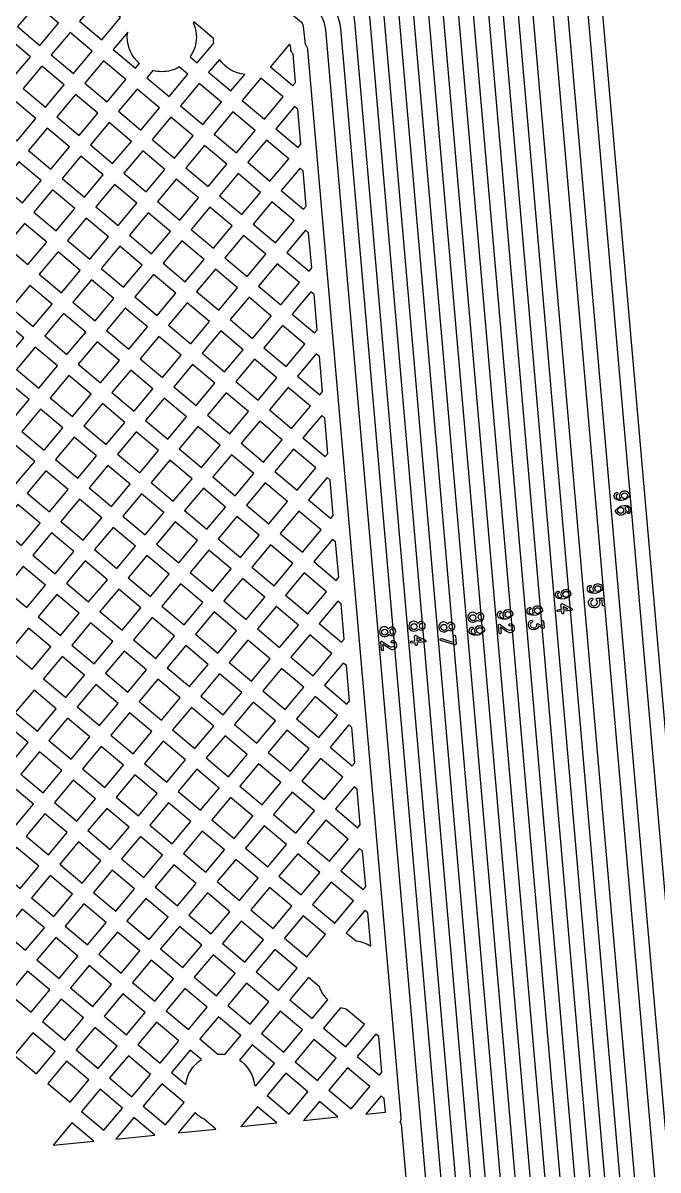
# Model space of a CAD drawing. Extents: x 592 to 965, y 89 to 353.
# Drawn here: x 670.98 to 674.25, y 132.03 to 137.94 of the extents above; entities that cross this region are included whole.
import ezdxf

# ---------------------------------------------------------------- set-up
doc = ezdxf.new("R2010")
doc.units = 0
doc.layers.add('bak_bak_ttr1-bcq8120', color=8, linetype='Continuous')
doc.layers.add('biaozhu1', color=4, linetype='Continuous')

msp = doc.modelspace()

# ---------------------------------------------------------------- linework, layer by layer
at = {"layer": 'bak_bak_ttr1-bcq8120'}
for p, q in [((671.5163, 137.892), (671.4414, 137.8028)), ((672.099, 132.2558), (672.2844, 132.2743)), ((672.4209, 132.288), (672.5984, 132.3057)), ((671.4545, 132.1914), (671.656, 132.2115)), ((671.7768, 132.2236), (671.9702, 132.2429))]:
    msp.add_line(p, q, dxfattribs=at)
for points in [[(673.9996, 131.6772), (673.4184, 138.3529, 0.202802), (673.3463, 138.489), (673.2181, 138.5964, -0.199128), (673.0804, 138.8606), (672.2593, 148.2537, 0.017113), (672.2539, 148.4519, -0.039821), (672.2661, 149.1216, -0.099203), (672.9533, 151.4668, 0.100668), (675.8944, 161.397), (676.3737, 166.876, 0.152457), (673.0656, 182.0024, -0.019293), (673.0643, 182.0049, -0.026028), (672.8267, 182.4844, -0.006369), (672.6688, 182.9035, -0.010433), (672.6684, 182.9048), (672.568, 183.1892, -0.026059), (672.3852, 183.8632, -0.055622), (672.2339, 185.3461), (672.2339, 185.3648)], [(672.3101, 185.3463, 0.093108), (672.7399, 182.931, 0.006371), (672.8972, 182.5134, 0.026097), (673.1321, 182.0399, -0.019203), (673.1334, 182.0374), (673.2033, 181.9132, -0.151027), (676.4497, 166.8693), (675.9704, 161.3904, -0.100695), (673.0193, 151.4286, 0.099104), (672.342, 149.1142, 0.002642), (672.338, 149.0716, -0.010688), (672.3379, 149.0703, 0.037153), (672.33, 148.4566, -0.017231), (672.3355, 148.2518), (673.1563, 138.8673, 0.199163), (673.2671, 138.6549), (673.3997, 138.5435, -0.196143), (673.4943, 138.3596), (674.0755, 131.6839, -0.24441)], [(673.656, 130.3634, 0.134951), (673.7698, 130.4545, -0.010365), (673.7821, 130.4707), (673.9281, 130.6531, 0.117095), (674.0893, 130.9941, 0.092369), (674.1552, 131.6698), (673.566, 138.4172, 0.202571), (673.4816, 138.5768), (673.3631, 138.6739, -0.199679), (673.2388, 138.9119), (672.4141, 148.3471, -0.043095), (672.418, 149.1082, -0.099118), (673.0873, 151.3941, 0.100705), (676.0465, 161.3863), (676.5256, 166.8627, 0.151028), (673.2699, 181.9506, -0.064524), (672.6871, 183.3951, -0.009781), (672.6316, 183.6256, -0.062544), (672.3898, 185.0627, -0.010738), (672.3864, 185.3446, -0.008233), (672.3863, 185.3458)], [(672.9546, 130.255), (673.0528, 130.3501), (673.6636, 131.0781, 0.198766), (673.8471, 131.6605), (673.278, 138.2039, 0.197561), (673.1439, 138.4596), (673.0292, 138.5558, -0.198985), (672.9224, 138.7607), (672.1106, 148.0437, -0.035371), (672.0938, 149.0777), (672.1004, 149.1768, -0.099164), (672.7951, 151.5485, 0.10071), (675.7173, 161.4148), (676.1964, 166.8915, 0.151029), (672.9817, 181.7887, -0.014202), (672.8131, 182.1099, -0.026806), (672.8114, 182.1135, -0.016277), (672.4047, 183.1949, -0.021433), (672.4038, 183.1979, -0.018314), (672.4029, 183.2004), (672.3738, 183.2873, -0.003328), (672.3527, 183.3689, -0.071669), (672.0812, 185.3103, -0.010882), (672.0811, 185.3117)], [(674.3503, 131.4985), (673.7421, 138.4535, 0.199156), (673.6052, 138.716), (673.5239, 138.7841, -0.201314), (673.4113, 139.0028), (672.6035, 148.2382, -0.021495), (672.5786, 148.8009, -0.016298), (672.5937, 149.0771, -0.024188), (672.5944, 149.0818, -0.025234), (672.5945, 149.0869), (672.5959, 149.0983, -0.098851), (673.2448, 151.311, 0.01664), (674.0147, 152.8832, 0.083893), (676.2233, 161.368), (676.703, 166.85, 0.151001), (673.4248, 182.0378, -0.021769), (673.1937, 182.4945), (673.1757, 182.5346, -0.048528), (672.8165, 183.6156), (672.8021, 183.6769, -0.062745), (672.5676, 185.0748, -0.003103), (672.5656, 185.1533, -0.017165), (672.5656, 185.1566)], [(672.0064, 183.6863, 0.030112), (672.757, 181.6569, 0.023636), (672.7918, 181.5874), (673.0292, 181.1517), (673.2249, 180.755), (673.5994, 179.951, -0.050793), (673.6116, 179.9143, -0.099014), (676.0301, 169.061, -0.021041), (675.9333, 166.9148), (675.4389, 161.2643, -0.089443), (673.1463, 152.8421), (673.0601, 152.661, -0.010846), (672.5616, 151.672, 0.096888), (671.831, 149.2208, 0.05542), (671.8148, 148.5391), (672.6708, 138.7144, 0.197387), (672.8176, 138.4343), (672.9331, 138.3373, -0.198696), (673.0553, 138.1025), (673.6132, 131.7057, -0.197471)], [(674.5393, 131.3917), (673.8974, 138.7314), (673.6506, 138.9384, -0.204166), (673.585, 139.0613), (672.7791, 148.2726, -0.013815), (672.7592, 148.6242, -0.007886), (672.7592, 148.6295, -0.028747), (672.7725, 149.0772, -0.099079), (673.4024, 151.2282, 0.04925), (675.3822, 156.0426, 0.051156), (676.4004, 161.352), (676.8803, 166.837, 0.151035), (673.5769, 182.1303, -0.02147), (673.3563, 182.5674), (673.2931, 182.7135, -0.009537), (673.1895, 182.9767, -0.00749), (673.1877, 182.9813, -0.023126), (673.0314, 183.4849, -0.007378)], [(672.9577, 183.4657, 0.06453), (673.5134, 182.0876, -0.15105), (676.8037, 166.836), (676.3245, 161.359, -0.100667), (673.3347, 151.2636, 0.099078), (672.6966, 149.0839, -0.029934), (672.6958, 149.078, -0.024023), (672.6951, 149.0733, -0.025292), (672.6949, 149.0682, 0.016225), (672.6802, 148.7999, 0.02145), (672.7047, 148.247), (673.5129, 139.0063, 0.195897), (673.5892, 138.862), (673.6705, 138.7939, -0.199139), (673.8433, 138.4624), (674.4515, 131.5074, -0.043701)], [(672.7854, 183.4208, 0.064527), (673.3584, 182.0004, -0.151028), (676.6268, 166.8539), (676.1472, 161.3723, -0.100652), (673.1772, 151.3467, 0.099858), (672.5176, 149.0816, 0.042411), (672.5158, 148.3498), (673.3401, 138.9207, 0.205813), (673.4326, 138.7481), (673.5459, 138.6555, -0.202486), (673.6672, 138.426), (674.2564, 131.6787, -0.092115)], [(672.4768, 183.2194, 0.016253), (672.8811, 182.1442, 0.014237), (673.0481, 181.8261, -0.151029), (676.2723, 166.8849), (675.7927, 161.4037, -0.100663), (672.8625, 151.513, 0.099115), (672.1764, 149.1712), (672.1699, 149.0731, 0.035525), (672.1869, 148.0454), (672.9984, 138.7673, 0.199015), (673.0781, 138.6142), (673.1929, 138.518, -0.200551), (673.3543, 138.2057), (673.9231, 131.6671, -0.198631)], [(672.3328, 183.1689, 0.017099), (672.7636, 182.0286, 0.02755), (672.7934, 181.9677, -0.019357), (672.7949, 181.9653), (672.8972, 181.7833, -0.074734), (672.9276, 181.7017), (672.9432, 181.6294), (673.0466, 181.4441), (673.4682, 180.6411), (673.7589, 180.0608, -0.120663), (676.1707, 167.5857), (675.54, 160.4711, -0.079525), (673.1787, 152.5029, -0.006014), (672.7653, 151.6986, -0.011188), (672.7646, 151.6973, -0.023553), (672.7631, 151.6942, 0.108335), (672.0023, 148.9507), (671.9839, 148.6162), (672.8524, 138.6848, 0.199654), (672.9294, 138.5398), (673.0981, 138.3981, -0.203871), (673.2005, 138.1942), (673.7706, 131.6586, -0.198293)], [(674.7534, 157.9762, -0.056062), (672.922, 152.726, -0.008808), (672.5229, 151.926), (672.4268, 151.7431, 0.045999), (671.9499, 150.5865, 0.025697), (671.7799, 149.9151, 0.022686), (671.6863, 149.3043, -0.020468), (671.6858, 149.3013, 0.016091), (671.6512, 149.0139, -0.015957), (671.651, 149.0117, 0.014778), (671.6357, 148.7463, 0.028917), (671.6384, 148.6651), (672.523, 138.55, 0.201019), (672.5889, 138.4249), (672.77, 138.2728, -0.198792), (672.9112, 137.9987), (673.4586, 131.7113, -0.198685)], [(673.0725, 131.7465), (672.5356, 137.9036, 0.201172), (672.4721, 138.0245), (672.2908, 138.1771, -0.198282), (672.1479, 138.4548), (671.2479, 148.7434, -0.026045), (671.245, 148.8237, -0.046093), (671.3116, 149.4305, -0.014974), (671.4064, 149.9922, -0.025668), (671.5862, 150.7008, -0.04599), (672.0899, 151.9217), (672.1785, 152.0902, 0.00892), (672.5789, 152.893), (672.6143, 152.968, 0.01347), (673.1605, 154.2078), (673.5054, 155.165), (673.7845, 156.0205, 0.01851), (674.2207, 157.5478)], [(674.2942, 157.5273, -0.018508), (673.8563, 155.9948), (673.5523, 155.0672), (673.2308, 154.1785, -0.013474), (672.6828, 152.9346), (672.6472, 152.8593, -0.008919), (672.2457, 152.0542, -0.024214), (672.2439, 152.0512), (672.1566, 151.8848, 0.071509), (671.4807, 149.975, 0.014981), (671.3867, 149.4174, 0.046455), (671.3211, 148.8199, 0.026118), (671.3241, 148.7474), (672.2241, 138.4587, 0.198692), (672.3424, 138.2332), (672.5237, 138.0806, -0.196816), (672.6116, 137.9103), (673.1486, 131.7502, -0.197692)], [(674.3975, 157.1702), (674.0872, 156.1036, -0.009683), (674.0373, 155.937, -0.014005), (674.0368, 155.9351, -0.004953), (673.8825, 155.4708, -0.013165), (673.8819, 155.4692, -0.003724), (673.4447, 154.3008, -0.010768), (673.4442, 154.2995, -0.009438), (673.4438, 154.2985, -0.026978), (672.2925, 151.8157, -0.011768), (672.2918, 151.8144, 0.071526), (671.6303, 149.945, 0.030569), (671.4768, 148.821, 0.041447), (671.4775, 148.7493), (672.3716, 138.5281, 0.197619), (672.4834, 138.3144), (672.6459, 138.1776, -0.198846), (672.7622, 137.9511), (673.3006, 131.7649, -0.1954)], [(672.2802, 130.2503), (672.4265, 130.3037), (672.8868, 130.6899), (673.4175, 131.322, 0.200055), (673.537, 131.7041), (672.9793, 138.0959, 0.198719), (672.884, 138.2789), (672.7686, 138.3759, -0.200141), (672.5946, 138.7125), (671.7389, 148.5325, -0.055657), (671.7559, 149.234)], [(671.5705, 130.1986, 0.182927), (671.6663, 130.2772, -0.086977), (671.797, 130.4326, -0.043695), (671.8024, 130.4364, -0.027153), (671.8055, 130.439, -0.066628), (672.1067, 130.6035), (672.2824, 130.6599, 0.112576), (672.373, 130.7064), (672.7833, 131.0506, 0.043546), (672.8322, 131.0996), (673.1305, 131.455, 0.196275), (673.2244, 131.7612), (672.6861, 137.9473, 0.199474), (672.5943, 138.1215), (672.4343, 138.256, -0.199632), (672.2955, 138.5242), (671.4014, 148.7454, -0.039841), (671.4007, 148.8265)], [(671.8744, 129.8039), (671.9057, 129.8983, 0.060093), (671.914, 129.9393), (671.9295, 130.1162, -0.197458), (672.0521, 130.3511), (672.0759, 130.371, -0.098457), (672.2425, 130.4622), (672.3554, 130.4974, 0.098252), (672.4085, 130.5265), (672.8635, 130.9083, 0.042984), (672.9117, 130.9567), (673.2885, 131.4056, 0.198544), (673.3826, 131.7047), (672.8351, 137.9949, 0.199221), (672.7184, 138.2166), (672.5373, 138.3687, -0.196866), (672.447, 138.5432), (671.5623, 148.6612, -0.028842), (671.5596, 148.751)], [(671.1467, 148.7329), (671.2108, 147.9996, -0.090408), (671.2095, 147.9861, -0.106484), (671.2132, 147.9705), (672.0466, 138.4444, 0.198453), (672.2266, 138.0979), (672.4018, 137.9505, -0.239024), (672.4202, 137.921), (672.4298, 137.8276, -0.188471), (672.4421, 137.8028), (672.9221, 132.2993, -0.143083), (672.9179, 132.2784, -0.259187), (672.9247, 132.2681), (672.9711, 131.7356, -0.197086)], [(672.5623, 129.9285, 0.233162), (672.6426, 130.0608, -0.197394), (672.8501, 130.4572), (673.1407, 130.7011), (673.5474, 131.1862, 0.199205), (673.6945, 131.6548), (673.1239, 138.1947, 0.203781), (673.0449, 138.3435), (672.8779, 138.4836, -0.198924), (672.7763, 138.6808), (671.9076, 148.6172)], [(671.4414, 137.8028), (671.5563, 137.7063), (671.5768, 137.7308, -0.219629), (671.5144, 137.8661, -0.036763), (671.5163, 137.892)], [(672.6418, 133.2544), (672.6923, 133.212, -0.1154), (672.7684, 133.1844)], [(671.9702, 132.2429), (671.9095, 132.2938, -0.080189), (671.8642, 132.3278), (671.7768, 132.2236)]]:
    msp.add_lwpolyline(points, format="xyb", dxfattribs=at)
for points in [[(671.2684, 137.948), (671.383, 137.8518), (671.4793, 137.9666), (671.3647, 138.0628)], [(670.9498, 137.9202), (671.0647, 137.8238), (671.161, 137.9386), (671.0461, 138.035)], [(671.1231, 137.7748), (671.2377, 137.6786), (671.334, 137.7934), (671.2194, 137.8896)], [(670.8045, 137.7471), (670.9194, 137.6507), (671.0157, 137.7654), (670.9008, 137.8618)], [(670.9778, 137.6017), (671.0925, 137.5055), (671.1887, 137.6202), (671.0741, 137.7164)], [(671.2961, 137.6296), (671.411, 137.5332), (671.5073, 137.648), (671.3924, 137.7444)], [(672.1063, 137.54), (672.2211, 137.4436), (672.3174, 137.5583), (672.2025, 137.6547)], [(671.4694, 137.4842), (671.5842, 137.3878), (671.6805, 137.5026), (671.5657, 137.599)], [(671.7879, 137.512), (671.9026, 137.4158), (671.9989, 137.5306), (671.8842, 137.6268)], [(670.8324, 137.4284), (670.9471, 137.3322), (671.0435, 137.4471), (670.9288, 137.5433)], [(671.1508, 137.4565), (671.2658, 137.3601), (671.362, 137.4748), (671.2471, 137.5712)], [(671.961, 137.3668), (672.0758, 137.2704), (672.1721, 137.3852), (672.0573, 137.4816)], [(672.2795, 137.3946), (672.3942, 137.2983), (672.4081, 137.3149), (672.3924, 137.4954), (672.3757, 137.5094)], [(671.3241, 137.3111), (671.4389, 137.2147), (671.5352, 137.3295), (671.4204, 137.4258)], [(671.6426, 137.3389), (671.7573, 137.2426), (671.8536, 137.3574), (671.7389, 137.4537)], [(671.0054, 137.2832), (671.1204, 137.1868), (671.2168, 137.3017), (671.1019, 137.3981)], [(671.8157, 137.1936), (671.9305, 137.0973), (672.0268, 137.2121), (671.912, 137.3084)], [(672.1341, 137.2215), (672.2489, 137.1252), (672.3452, 137.24), (672.2305, 137.3363)], [(671.1787, 137.1378), (671.2936, 137.0414), (671.39, 137.1564), (671.2751, 137.2527)], [(671.4973, 137.1657), (671.612, 137.0695), (671.7083, 137.1843), (671.5936, 137.2805)], [(670.8602, 137.1101), (670.9751, 137.0137), (671.0714, 137.1284), (670.9565, 137.2248)], [(672.3073, 137.0762), (672.422, 136.9799), (672.4359, 136.9964), (672.4202, 137.1771), (672.4036, 137.191)], [(671.6704, 137.0205), (671.7852, 136.9242), (671.8815, 137.0389), (671.7667, 137.1353)], [(671.9889, 137.0483), (672.1036, 136.952), (672.1999, 137.0668), (672.0852, 137.1631)], [(671.0335, 136.9647), (671.1483, 136.8683), (671.2446, 136.9831), (671.1297, 137.0794)], [(671.3519, 136.9925), (671.4666, 136.8962), (671.563, 137.0111), (671.4483, 137.1074)], [(672.162, 136.903), (672.2768, 136.8067), (672.3731, 136.9215), (672.2583, 137.0178)], [(671.2067, 136.8193), (671.3214, 136.7231), (671.4176, 136.8379), (671.3029, 136.9341)], [(671.525, 136.8472), (671.6398, 136.7509), (671.7362, 136.8658), (671.6214, 136.9621)], [(671.8436, 136.8752), (671.9584, 136.7789), (672.0546, 136.8936), (671.9399, 136.9899)], [(670.8882, 136.7915), (671.003, 136.6952), (671.0993, 136.81), (670.9845, 136.9063)], [(671.6982, 136.7019), (671.813, 136.6056), (671.9094, 136.7205), (671.7946, 136.8168)], [(672.0167, 136.7299), (672.1315, 136.6336), (672.2278, 136.7484), (672.113, 136.8447)], [(672.3351, 136.7577), (672.4501, 136.6613), (672.4637, 136.6776), (672.4479, 136.8587), (672.4314, 136.8725)], [(671.0614, 136.6462), (671.1761, 136.5499), (671.2724, 136.6647), (671.1577, 136.761)], [(671.3797, 136.6741), (671.4945, 136.5778), (671.5908, 136.6925), (671.476, 136.7889)], [(672.1899, 136.5846), (672.3048, 136.4882), (672.4011, 136.6029), (672.2862, 136.6994)], [(671.5529, 136.5288), (671.6677, 136.4325), (671.764, 136.5472), (671.6492, 136.6435)], [(671.8713, 136.5566), (671.9861, 136.4603), (672.0825, 136.5752), (671.9678, 136.6715)], [(670.9159, 136.4729), (671.0306, 136.3766), (671.1271, 136.4916), (671.0124, 136.5878)], [(671.2344, 136.501), (671.3492, 136.4046), (671.4456, 136.5194), (671.3308, 136.6157)], [(672.0445, 136.4113), (672.1594, 136.3149), (672.2558, 136.4298), (672.1409, 136.5263)], [(672.3632, 136.4392), (672.4779, 136.3429), (672.4915, 136.3591), (672.4757, 136.5403), (672.4594, 136.554)], [(671.4076, 136.3556), (671.5224, 136.2593), (671.6187, 136.3741), (671.5039, 136.4704)], [(671.7261, 136.3835), (671.8408, 136.2872), (671.9371, 136.402), (671.8224, 136.4983)], [(670.7707, 136.2998), (670.8854, 136.2035), (670.9817, 136.3183), (670.867, 136.4145)], [(671.089, 136.3276), (671.2038, 136.2313), (671.3003, 136.3462), (671.1855, 136.4426)], [(671.8992, 136.2382), (672.0141, 136.1418), (672.1104, 136.2565), (671.9955, 136.353)], [(672.2178, 136.2659), (672.3325, 136.1696), (672.4289, 136.2845), (672.3142, 136.3808)], [(671.2622, 136.1823), (671.377, 136.086), (671.4734, 136.2009), (671.3586, 136.2973)], [(671.5808, 136.2103), (671.6955, 136.114), (671.7918, 136.2288), (671.6771, 136.3251)], [(670.9437, 136.1545), (671.0585, 136.0582), (671.1548, 136.1729), (671.04, 136.2693)], [(672.3909, 136.1207), (672.5057, 136.0244), (672.5193, 136.0406), (672.5035, 136.222), (672.4873, 136.2356)], [(671.7539, 136.0651), (671.8688, 135.9686), (671.9651, 136.0834), (671.8502, 136.1799)], [(672.0725, 136.0928), (672.1873, 135.9965), (672.2835, 136.1113), (672.1688, 136.2076)], [(671.1169, 136.0092), (671.2317, 135.9129), (671.328, 136.0276), (671.2132, 136.124)], [(671.4353, 136.037), (671.5501, 135.9407), (671.6466, 136.0557), (671.5318, 136.152)], [(670.7985, 135.9814), (670.9133, 135.8851), (671.0096, 135.9998), (670.8948, 136.0962)], [(672.2456, 135.9475), (672.3604, 135.8512), (672.4567, 135.966), (672.3419, 136.0623)], [(671.6085, 135.8917), (671.7234, 135.7953), (671.8198, 135.9103), (671.7049, 136.0067)], [(671.9272, 135.9197), (672.042, 135.8234), (672.1383, 135.9381), (672.0235, 136.0344)], [(670.9716, 135.8361), (671.0864, 135.7397), (671.1827, 135.8545), (671.0679, 135.9508)], [(671.2901, 135.8639), (671.4048, 135.7676), (671.5011, 135.8824), (671.3864, 135.9787)], [(672.1003, 135.7744), (672.2151, 135.6781), (672.3114, 135.7929), (672.1967, 135.8892)], [(672.4188, 135.8023), (672.5337, 135.7058), (672.5471, 135.7218), (672.5313, 135.9034), (672.515, 135.917)], [(671.4632, 135.7186), (671.5781, 135.6222), (671.6744, 135.737), (671.5595, 135.8334)], [(671.7818, 135.7463), (671.8965, 135.65), (671.993, 135.765), (671.8782, 135.8613)], [(670.8263, 135.6628), (670.9411, 135.5665), (671.0375, 135.6814), (670.9227, 135.7777)], [(671.1448, 135.6908), (671.2596, 135.5945), (671.3559, 135.7092), (671.2411, 135.8055)], [(671.9549, 135.6011), (672.0697, 135.5048), (672.1661, 135.6197), (672.0514, 135.716)], [(672.2735, 135.6291), (672.3884, 135.5327), (672.4847, 135.6475), (672.3698, 135.7439)], [(671.3179, 135.5455), (671.4328, 135.4491), (671.5291, 135.5638), (671.4142, 135.6603)], [(671.6365, 135.5732), (671.7513, 135.4769), (671.8476, 135.5917), (671.7328, 135.688)], [(670.9994, 135.5175), (671.1142, 135.4212), (671.2106, 135.5361), (671.0958, 135.6324)], [(672.4468, 135.4837), (672.5615, 135.3874), (672.5749, 135.4033), (672.559, 135.5851), (672.5431, 135.5985)], [(671.4912, 135.4001), (671.606, 135.3038), (671.7023, 135.4185), (671.5875, 135.5149)], [(671.8096, 135.4279), (671.9244, 135.3316), (672.0207, 135.4464), (671.9059, 135.5427)], [(672.128, 135.4558), (672.2429, 135.3594), (672.3394, 135.4743), (672.2245, 135.5707)], [(670.8542, 135.3444), (670.9689, 135.2481), (671.0652, 135.3628), (670.9505, 135.4591)], [(671.1726, 135.3722), (671.2875, 135.2758), (671.3839, 135.3907), (671.269, 135.4871)], [(671.9828, 135.2827), (672.0977, 135.1862), (672.194, 135.301), (672.0791, 135.3974)], [(672.3013, 135.3104), (672.4161, 135.2141), (672.5125, 135.329), (672.3978, 135.4253)], [(671.3458, 135.2269), (671.4606, 135.1305), (671.557, 135.2454), (671.4422, 135.3417)], [(671.6644, 135.2548), (671.7791, 135.1585), (671.8754, 135.2733), (671.7607, 135.3696)], [(671.0273, 135.1991), (671.1422, 135.1027), (671.2385, 135.2175), (671.1236, 135.3139)], [(672.4745, 135.1651), (672.5892, 135.0688), (672.6027, 135.0848), (672.5868, 135.2667), (672.5709, 135.28)], [(671.8375, 135.1095), (671.9524, 135.0131), (672.0487, 135.1279), (671.9338, 135.2243)], [(672.156, 135.1373), (672.2708, 135.0409), (672.3671, 135.1557), (672.2523, 135.252)], [(671.2006, 135.0538), (671.3154, 134.9574), (671.4116, 135.0722), (671.2969, 135.1685)], [(671.519, 135.0815), (671.6338, 134.9853), (671.7301, 135.1001), (671.6154, 135.1964)], [(670.882, 135.0259), (670.9969, 134.9295), (671.0932, 135.0444), (670.9783, 135.1408)], [(672.3292, 134.992), (672.444, 134.8957), (672.5402, 135.0104), (672.4255, 135.1067)], [(671.6921, 134.9363), (671.807, 134.8399), (671.9034, 134.9548), (671.7885, 135.0512)], [(672.0108, 134.9641), (672.1255, 134.8678), (672.2218, 134.9826), (672.1071, 135.0789)], [(671.0553, 134.8806), (671.1701, 134.7842), (671.2664, 134.8991), (671.1516, 134.9954)], [(671.3738, 134.9084), (671.4885, 134.8122), (671.5848, 134.9269), (671.47, 135.0232)], [(672.1839, 134.8188), (672.2987, 134.7225), (672.395, 134.8373), (672.2802, 134.9336)], [(672.5023, 134.8467), (672.617, 134.7505), (672.6304, 134.7665), (672.6146, 134.948), (672.5986, 134.9614)], [(671.5469, 134.7632), (671.6618, 134.6668), (671.758, 134.7815), (671.6432, 134.8779)], [(671.8654, 134.7909), (671.9802, 134.6946), (672.0766, 134.8095), (671.9618, 134.9058)], [(670.91, 134.7075), (671.0248, 134.6111), (671.1211, 134.7259), (671.0063, 134.8222)], [(671.2284, 134.7352), (671.3432, 134.639), (671.4395, 134.7538), (671.3248, 134.8501)], [(672.0385, 134.6456), (672.1533, 134.5493), (672.2497, 134.6642), (672.1349, 134.7605)], [(672.3571, 134.6736), (672.4717, 134.5774), (672.568, 134.6921), (672.4533, 134.7883)], [(671.4015, 134.59), (671.5164, 134.4936), (671.6128, 134.6084), (671.4979, 134.7048)], [(671.7201, 134.6178), (671.8349, 134.5215), (671.9312, 134.6362), (671.8164, 134.7325)], [(671.0832, 134.5622), (671.1979, 134.4659), (671.2942, 134.5806), (671.1794, 134.6769)], [(672.5301, 134.5284), (672.645, 134.4319), (672.6582, 134.4477), (672.6423, 134.6297), (672.6264, 134.6431)], [(671.8933, 134.4725), (672.0081, 134.3762), (672.1043, 134.4909), (671.9896, 134.5872)], [(672.2117, 134.5003), (672.3263, 134.4041), (672.4227, 134.519), (672.3081, 134.6152)], [(671.2563, 134.4169), (671.3712, 134.3205), (671.4674, 134.4352), (671.3526, 134.5316)], [(671.5748, 134.4446), (671.6896, 134.3483), (671.7859, 134.4631), (671.6711, 134.5594)], [(670.9379, 134.389), (671.0526, 134.2927), (671.149, 134.4075), (671.0342, 134.5038)], [(672.3847, 134.3552), (672.4996, 134.2587), (672.596, 134.3736), (672.4811, 134.47)], [(671.7479, 134.2993), (671.8627, 134.203), (671.9591, 134.3178), (671.8443, 134.4141)], [(672.0664, 134.3272), (672.1811, 134.231), (672.2774, 134.3458), (672.1627, 134.4419)], [(671.111, 134.2437), (671.2258, 134.1473), (671.3222, 134.2621), (671.2073, 134.3585)], [(671.4295, 134.2715), (671.5443, 134.1752), (671.6406, 134.2899), (671.5258, 134.3862)], [(670.7925, 134.2158), (670.9073, 134.1195), (671.0036, 134.2343), (670.8889, 134.3306)], [(672.2394, 134.182), (672.3544, 134.0856), (672.4507, 134.2003), (672.3357, 134.2968)], [(672.558, 134.2097), (672.6728, 134.1134), (672.686, 134.1292), (672.6701, 134.3114), (672.6544, 134.3246)], [(671.6027, 134.1262), (671.7175, 134.0299), (671.8138, 134.1446), (671.699, 134.2409)], [(671.9211, 134.154), (672.0357, 134.0578), (672.1321, 134.1726), (672.0175, 134.2688)], [(670.9657, 134.0705), (671.0805, 133.9741), (671.1768, 134.0889), (671.062, 134.1853)], [(671.2842, 134.0983), (671.399, 134.002), (671.4954, 134.1168), (671.3806, 134.2132)], [(672.0941, 134.0088), (672.209, 133.9124), (672.3054, 134.0272), (672.1905, 134.1237)], [(672.4127, 134.0366), (672.5275, 133.9403), (672.6238, 134.0551), (672.509, 134.1514)], [(671.1389, 133.9252), (671.2537, 133.8288), (671.35, 133.9436), (671.2352, 134.04)], [(671.4574, 133.953), (671.5722, 133.8567), (671.6685, 133.9715), (671.5537, 134.0679)], [(671.7759, 133.9809), (671.8905, 133.8847), (671.9868, 133.9994), (671.8721, 134.0956)], [(670.8203, 133.8972), (670.9351, 133.8009), (671.0315, 133.9158), (670.9167, 134.0121)], [(672.5859, 133.8913), (672.7006, 133.795), (672.7138, 133.8107), (672.6979, 133.9929), (672.6822, 134.0061)], [(671.6306, 133.8077), (671.7452, 133.7115), (671.8415, 133.8264), (671.7269, 133.9225)], [(671.9489, 133.8358), (672.0638, 133.7393), (672.16, 133.854), (672.0451, 133.9505)], [(672.2674, 133.8634), (672.3822, 133.7671), (672.4785, 133.8819), (672.3638, 133.9783)], [(670.9935, 133.7519), (671.1083, 133.6556), (671.2047, 133.7705), (671.0899, 133.8668)], [(671.312, 133.7798), (671.4269, 133.6835), (671.5232, 133.7983), (671.4084, 133.8947)], [(672.1222, 133.6904), (672.237, 133.594), (672.3332, 133.7087), (672.2184, 133.8051)], [(672.4406, 133.7181), (672.5553, 133.6218), (672.6517, 133.7367), (672.5369, 133.833)], [(671.4852, 133.6345), (671.5998, 133.5384), (671.6962, 133.6532), (671.5816, 133.7493)], [(671.8035, 133.6626), (671.9185, 133.5661), (672.0148, 133.681), (671.8999, 133.7774)], [(670.8483, 133.5789), (670.9631, 133.4825), (671.0593, 133.5972), (670.9445, 133.6935)], [(671.1667, 133.6066), (671.2815, 133.5102), (671.3779, 133.6251), (671.2631, 133.7215)], [(672.6137, 133.5729), (672.7286, 133.4764), (672.7416, 133.4919), (672.7257, 133.6746), (672.71, 133.6877)], [(671.9768, 133.5172), (672.0916, 133.4208), (672.188, 133.5357), (672.0732, 133.632)], [(672.2953, 133.5451), (672.4101, 133.4488), (672.5063, 133.5635), (672.3916, 133.6598)], [(671.3399, 133.4613), (671.4545, 133.3651), (671.5509, 133.48), (671.4363, 133.5762)], [(671.6582, 133.4894), (671.7731, 133.393), (671.8695, 133.5078), (671.7546, 133.6042)], [(671.0215, 133.4336), (671.1363, 133.3372), (671.2325, 133.4519), (671.1177, 133.5482)], [(672.4685, 133.3998), (672.5834, 133.3034), (672.6796, 133.418), (672.5647, 133.5145)], [(671.8315, 133.344), (671.9463, 133.2477), (672.0426, 133.3625), (671.9278, 133.4588)], [(672.15, 133.3719), (672.2647, 133.2756), (672.3611, 133.3904), (672.2463, 133.4867)], [(671.1947, 133.2882), (671.3093, 133.1921), (671.4055, 133.3067), (671.2909, 133.4029)], [(671.5128, 133.3161), (671.6277, 133.2197), (671.7241, 133.3346), (671.6092, 133.431)], [(670.8762, 133.2604), (670.991, 133.1641), (671.0873, 133.2788), (670.9725, 133.3752)], [(672.3231, 133.2266), (672.438, 133.1302), (672.5344, 133.245), (672.4195, 133.3414)], [(671.6861, 133.1707), (671.8009, 133.0744), (671.8973, 133.1893), (671.7825, 133.2856)], [(672.0047, 133.1987), (672.1194, 133.1024), (672.2158, 133.2172), (672.101, 133.3135)], [(671.0494, 133.1151), (671.164, 133.0189), (671.2603, 133.1337), (671.1457, 133.2299)], [(671.3676, 133.1431), (671.4825, 133.0467), (671.5788, 133.1613), (671.4639, 133.2577)], [(672.1778, 133.0534), (672.2927, 132.957), (672.3891, 133.0718), (672.2741, 133.1682)], [(671.5409, 132.9977), (671.6557, 132.9013), (671.7519, 133.016), (671.6371, 133.1123)], [(671.8593, 133.0254), (671.974, 132.9291), (672.0704, 133.044), (671.9557, 133.1403)], [(670.9041, 132.942), (671.0187, 132.8458), (671.115, 132.9606), (671.0004, 133.0567)], [(671.2224, 132.9699), (671.3372, 132.8735), (671.4336, 132.9883), (671.3187, 133.0847)], [(672.0324, 132.8801), (672.1473, 132.7837), (672.2437, 132.8986), (672.1288, 132.995)], [(671.3956, 132.8245), (671.5104, 132.7282), (671.6067, 132.843), (671.4919, 132.9393)], [(671.7141, 132.8524), (671.8288, 132.7561), (671.9251, 132.8707), (671.8103, 132.967)], [(671.0771, 132.7968), (671.192, 132.7004), (671.2883, 132.8152), (671.1734, 132.9116)], [(672.2057, 132.7347), (672.3205, 132.6384), (672.4169, 132.7533), (672.3021, 132.8496)], [(670.9318, 132.6237), (671.0467, 132.5272), (671.143, 132.642), (671.0281, 132.7385)], [(671.2504, 132.6514), (671.3652, 132.5551), (671.4615, 132.6698), (671.3466, 132.7662)], [(671.5688, 132.6792), (671.6835, 132.5829), (671.7799, 132.6977), (671.6651, 132.794)], [(672.3789, 132.5894), (672.4936, 132.4931), (672.59, 132.608), (672.4753, 132.7043)], [(672.6974, 132.6174), (672.8123, 132.521), (672.825, 132.5361), (672.809, 132.7194), (672.7937, 132.7322)], [(671.4235, 132.5061), (671.5383, 132.4098), (671.6346, 132.5246), (671.5198, 132.6209)], [(671.105, 132.4783), (671.2199, 132.3819), (671.3162, 132.4967), (671.2014, 132.5931)], [(672.2337, 132.4164), (672.3484, 132.3201), (672.4446, 132.4348), (672.3299, 132.531)], [(672.552, 132.4442), (672.6669, 132.3478), (672.7633, 132.4626), (672.6484, 132.5591)], [(671.2782, 132.3329), (671.393, 132.2367), (671.4893, 132.3515), (671.3746, 132.4477)], [(671.5967, 132.3608), (671.7115, 132.2644), (671.8078, 132.3792), (671.6929, 132.4756)], [(672.7432, 132.3202), (672.8429, 132.3301), (672.8367, 132.401), (672.8217, 132.4137)]]:
    msp.add_lwpolyline(points, close=True, dxfattribs=at)
for points in [[(671.8383, 137.7648), (671.8748, 137.7342), (671.9591, 137.8346, -0.023604), (671.9583, 137.8512, -0.011935), (671.9585, 137.8595), (671.8563, 137.9452), (671.8531, 137.9415, -0.110094), (671.87, 137.8661, -0.152643)], [(672.2515, 137.7131), (672.3663, 137.6167), (672.3804, 137.6334), (672.3675, 137.7807, -0.182086), (672.3556, 137.8047), (672.3537, 137.8231), (672.3479, 137.8279)], [(671.6147, 137.6574), (671.7295, 137.561), (671.8258, 137.6758), (671.782, 137.7126, -0.133208), (671.6922, 137.6883, -0.06613), (671.6458, 137.6944)], [(671.9332, 137.6852), (672.0479, 137.589), (672.1194, 137.6742, -0.224098), (671.9888, 137.7515)], [(672.3511, 132.908), (672.4659, 132.8117), (672.547, 132.9084, -0.113267), (672.5041, 132.9753), (672.4474, 133.0228)], [(672.5243, 132.7627), (672.639, 132.6664), (672.7353, 132.7812), (672.6412, 132.8602, -0.042097), (672.6124, 132.8677)], [(671.8872, 132.7071), (671.9806, 132.6288, -0.016384), (671.9921, 132.6291, -0.034158), (672.0162, 132.6275), (672.0983, 132.7254), (671.9834, 132.8218)], [(671.7419, 132.534), (671.8155, 132.4722, -0.22341), (671.8955, 132.6006), (671.8382, 132.6487)], [(672.0915, 132.5987, -0.220304), (672.1688, 132.4708), (672.1753, 132.4653), (672.2715, 132.58), (672.1567, 132.6764)]]:
    msp.add_lwpolyline(points, format="xyb", close=True, dxfattribs=at)
for points in [[(672.7684, 133.1844), (672.7534, 133.3561), (672.738, 133.3691), (672.6418, 133.2544)], [(672.5984, 132.3057), (672.503, 132.3858), (672.4209, 132.288)], [(672.2844, 132.2743), (672.1847, 132.358), (672.099, 132.2558)], [(671.3418, 132.1801), (671.2293, 132.2746), (671.1329, 132.1597)], [(671.656, 132.2115), (671.5477, 132.3025), (671.4545, 132.1914)], [(671.1329, 132.1597), (671.1334, 132.1593), (671.3418, 132.1801)]]:
    msp.add_lwpolyline(points, dxfattribs=at)
at = {"layer": 'biaozhu1'}
for p, q in [((673.7828, 134.9223), (673.7577, 134.9349)), ((673.0292, 134.7601), (673.0041, 134.7726))]:
    msp.add_line(p, q, dxfattribs=at)
for points in [[(674.021, 135.5039, -0.099189), (674.0211, 135.5058), (674.0237, 135.5146, -0.206808), (674.0261, 135.5176), (674.0325, 135.5211)], [(674.0325, 135.5211, -1.487146), (674.0327, 135.5098, 0.775736), (674.0532, 135.4897)], [(674.1011, 135.5053, -0.421173), (674.026, 135.4883), (674.0219, 135.4965, -0.10113), (674.0214, 135.4984), (674.021, 135.5039)], [(674.0962, 135.4127, -1.487146), (674.096, 135.424, 0.77543), (674.0755, 135.4441, -0.88571), (674.041, 135.4087), (674.034, 135.4138, -0.127631), (674.0324, 135.4157), (674.0283, 135.4239, -0.10113), (674.0278, 135.4258, -0.354828), (674.0899, 135.4527)], [(673.8831, 135.0257, -0.101133), (673.8833, 135.0277), (673.8859, 135.0365, -0.203327), (673.8883, 135.0395), (673.8947, 135.0429)], [(673.8947, 135.0429, -1.486849), (673.8949, 135.0317, 0.776191), (673.9153, 135.0115)], [(673.7189, 134.9962, -0.101133), (673.7191, 134.9982), (673.7216, 135.007, -0.202804), (673.7241, 135.01), (673.7305, 135.0135)], [(673.7991, 134.9977, -0.421999), (673.7239, 134.9807), (673.7199, 134.9889, -0.099163), (673.7194, 134.9908), (673.7189, 134.9962)], [(673.7305, 135.0135, -1.486923), (673.7307, 135.0022, 0.776223), (673.7511, 134.982)], [(673.9633, 135.0272, -0.421667), (673.8882, 135.0101), (673.8841, 135.0184, -0.10157), (673.8836, 135.0203), (673.8831, 135.0257)], [(673.5726, 134.9121, -0.101166), (673.5728, 134.9141), (673.5753, 134.9229, -0.202804), (673.5778, 134.9259), (673.5842, 134.9294)], [(673.5842, 134.9294, -1.487146), (673.5843, 134.9181, 0.776523), (673.6048, 134.8979)], [(673.9082, 134.9394, 0.820238), (673.9301, 134.9674, -0.737838), (673.9332, 134.9764), (673.9632, 134.9762, -0.393354), (673.9682, 134.9715), (673.9706, 134.9432, -1), (673.9607, 134.9423), (673.9586, 134.9662), (673.9434, 134.9663, -0.644549), (673.9154, 134.9278), (673.9052, 134.9297, -0.117221), (673.9031, 134.9307), (673.8962, 134.9356, -0.132177), (673.8945, 134.9376), (673.8905, 134.9458, -0.10157), (673.8899, 134.9477, -0.433748), (673.9039, 134.9764)], [(673.9039, 134.9764, -1), (673.9086, 134.9675, 0.637728), (673.9082, 134.9394)], [(673.3433, 134.8969, -0.462421), (673.3352, 134.8579, -0.322305), (673.3155, 134.8642, -0.622697), (673.2691, 134.8688)], [(673.3352, 134.8907, 0.42542), (673.3208, 134.8855), (673.3195, 134.8788)], [(673.3195, 134.8788), (673.322, 134.8724, 0.42505), (673.337, 134.8697)], [(673.4205, 134.8923, -0.101133), (673.4207, 134.8943), (673.4233, 134.9031, -0.202804), (673.4257, 134.9061), (673.4321, 134.9095)], [(673.5007, 134.8938, -0.421999), (673.4256, 134.8768), (673.4215, 134.885, -0.099163), (673.421, 134.8869), (673.4205, 134.8923)], [(673.4321, 134.9095, -1.486923), (673.4323, 134.8983, 0.776223), (673.4527, 134.8781)], [(673.6528, 134.9137, -0.422237), (673.5776, 134.8966), (673.5736, 134.9048, -0.099886), (673.5731, 134.9067), (673.5726, 134.9121)], [(672.8892, 134.8226, -0.462697), (672.8811, 134.7835, -0.323564), (672.8614, 134.7898, -0.622498), (672.815, 134.7944)], [(672.8811, 134.8163, 0.425735), (672.8667, 134.8111), (672.8654, 134.8044)], [(673.0405, 134.851, -0.462319), (673.0324, 134.812, -0.322064), (673.0127, 134.8182, -0.621833), (672.9663, 134.8228)], [(673.0324, 134.8448, 0.425501), (673.018, 134.8396), (673.0166, 134.8328)], [(673.0166, 134.8328), (673.0191, 134.8264, 0.42517), (673.0342, 134.8238)], [(673.194, 134.8473, -0.462697), (673.1859, 134.8082, -0.323564), (673.1662, 134.8145, -0.622498), (673.1198, 134.8191)], [(673.1859, 134.841, 0.425735), (673.1715, 134.8358), (673.1702, 134.8291)], [(673.1702, 134.8291), (673.1727, 134.8227, 0.425044), (673.1877, 134.8201)], [(673.2742, 134.8102, -0.101133), (673.2744, 134.8121), (673.277, 134.8209, -0.203327), (673.2794, 134.824), (673.2858, 134.8274)], [(673.3544, 134.8117, -0.421498), (673.2793, 134.7946), (673.2752, 134.8028, -0.10157), (673.2747, 134.8047), (673.2742, 134.8102)], [(673.2858, 134.8274, -1.487146), (673.286, 134.8161, 0.776102), (673.3064, 134.796)], [(673.4254, 134.8368, -0.650203), (673.4333, 134.8414), (673.4686, 134.8162, 0.341308), (673.4972, 134.8188)], [(673.4363, 134.827), (673.4388, 134.798, -1), (673.4288, 134.7971), (673.4254, 134.8368)], [(673.4972, 134.8188, 0.570759), (673.4842, 134.8342, -1), (673.4833, 134.8441)], [(673.6496, 134.835), (673.6476, 134.8571, -1), (673.6576, 134.858), (673.6603, 134.8268, -0.603653), (673.653, 134.8218), (673.633, 134.8324, -0.720353), (673.5794, 134.8341)], [(673.5933, 134.8628, -1), (673.598, 134.854, 0.637656), (673.5976, 134.8258)], [(673.5976, 134.8258, 0.372907), (673.6229, 134.8334), (673.6223, 134.8405, -0.603653), (673.6296, 134.8455), (673.6496, 134.835)], [(672.8189, 134.75, -0.650203), (672.8267, 134.7546), (672.8621, 134.7293, 0.341308), (672.8907, 134.732)], [(672.8298, 134.7402), (672.8323, 134.7112, -1), (672.8223, 134.7103), (672.8189, 134.75)], [(672.8654, 134.8044), (672.8678, 134.798, 0.425044), (672.8829, 134.7954)], [(672.8907, 134.732, 0.570759), (672.8776, 134.7474, -1), (672.8768, 134.7573)], [(673.1282, 134.7591, -1), (673.1311, 134.7687), (673.1962, 134.7485)], [(673.1962, 134.7485), (673.1934, 134.7809, -1), (673.2034, 134.7818), (673.2068, 134.742, -0.53576), (673.2004, 134.7367), (673.1282, 134.7591)]]:
    msp.add_lwpolyline(points, format="xyb", dxfattribs=at)
for points in [[(673.7308, 134.9178), (673.749, 134.9194), (673.747, 134.9428, -0.592547), (673.7542, 134.9478), (673.8032, 134.9234, -0.764933), (673.8013, 134.9139), (673.7598, 134.9103), (673.7607, 134.9011, -1), (673.7507, 134.9002), (673.7499, 134.9094), (673.7316, 134.9079, -1)], [(672.9771, 134.7555), (672.9954, 134.7571), (672.9934, 134.7805, -0.596396), (673.0006, 134.7855), (673.0495, 134.7611, -0.769198), (673.0476, 134.7516), (673.0062, 134.748), (673.007, 134.7388, -1), (672.9971, 134.7379), (672.9963, 134.7472), (672.978, 134.7456, -1)]]:
    msp.add_lwpolyline(points, format="xyb", close=True, dxfattribs=at)
for points in [[(673.7577, 134.9349), (673.759, 134.9203), (673.7828, 134.9223)], [(673.4744, 134.8024), (673.4631, 134.8077), (673.4363, 134.827)], [(673.0041, 134.7726), (673.0054, 134.758), (673.0292, 134.7601)], [(672.8679, 134.7156), (672.8566, 134.7209), (672.8298, 134.7402)]]:
    msp.add_lwpolyline(points, dxfattribs=at)
for centre, radius in [((674.0745, 135.5044), 0.0151), ((674.0542, 135.4294), 0.0151), ((673.7724, 134.9968), 0.0151), ((673.9366, 135.0263), 0.0151), ((673.6261, 134.9127), 0.0151), ((673.2936, 134.8764), 0.0154), ((673.474, 134.8929), 0.0151), ((672.8395, 134.802), 0.0154), ((672.9908, 134.8304), 0.0154), ((673.1443, 134.8267), 0.0154), ((673.3277, 134.8107), 0.0151)]:
    msp.add_circle(centre, radius, dxfattribs=at)
for centre, radius, start, end in [((674.0715, 135.5041), 0.0233, 95.11486, 218.35787), ((674.0758, 135.5027), 0.0255, 5.9808, 104.49855), ((674.0842, 135.4313), 0.0221, 302.75284, 75.07193), ((673.9336, 135.026), 0.0233, 95.08505, 218.3657), ((673.9379, 135.0246), 0.0255, 5.96973, 104.49321), ((673.7694, 134.9965), 0.0233, 95.03109, 218.39767), ((673.7737, 134.9951), 0.0255, 5.91036, 104.56004), ((673.6231, 134.9124), 0.0233, 95.08377, 218.32666), ((673.6274, 134.911), 0.0255, 5.95572, 104.56717), ((673.2918, 134.8793), 0.025, 31.8018, 204.85063), ((673.3299, 134.8829), 0.0194, 46.48467, 150.36377), ((673.3177, 134.8786), 0.0213, 335.44278, 34.54036), ((673.471, 134.8926), 0.0233, 95.03109, 218.39767), ((673.4754, 134.8912), 0.0255, 5.91036, 104.56004), ((672.8377, 134.8049), 0.025, 31.88342, 204.74842), ((672.8758, 134.8085), 0.0194, 46.47341, 150.36714), ((672.8636, 134.8042), 0.0213, 335.41594, 34.54007), ((672.9889, 134.8334), 0.025, 31.78486, 204.89982), ((673.0271, 134.8369), 0.0194, 46.42488, 150.23795), ((673.0148, 134.8327), 0.0213, 335.40555, 34.52214), ((673.1425, 134.8296), 0.025, 31.88342, 204.74842), ((673.1806, 134.8332), 0.0194, 46.47341, 150.36714), ((673.1684, 134.8289), 0.0213, 335.41594, 34.54007), ((673.3247, 134.8104), 0.0233, 95.08505, 218.3657), ((673.329, 134.809), 0.0255, 5.97285, 104.51818), ((673.4858, 134.8218), 0.0225, 239.60705, 96.30763), ((673.5997, 134.8419), 0.0218, 107.05424, 201.09023), ((672.8792, 134.735), 0.0225, 239.60705, 96.30763)]:
    msp.add_arc(centre, radius, start, end, dxfattribs=at)

doc.saveas('drawing.dxf')
